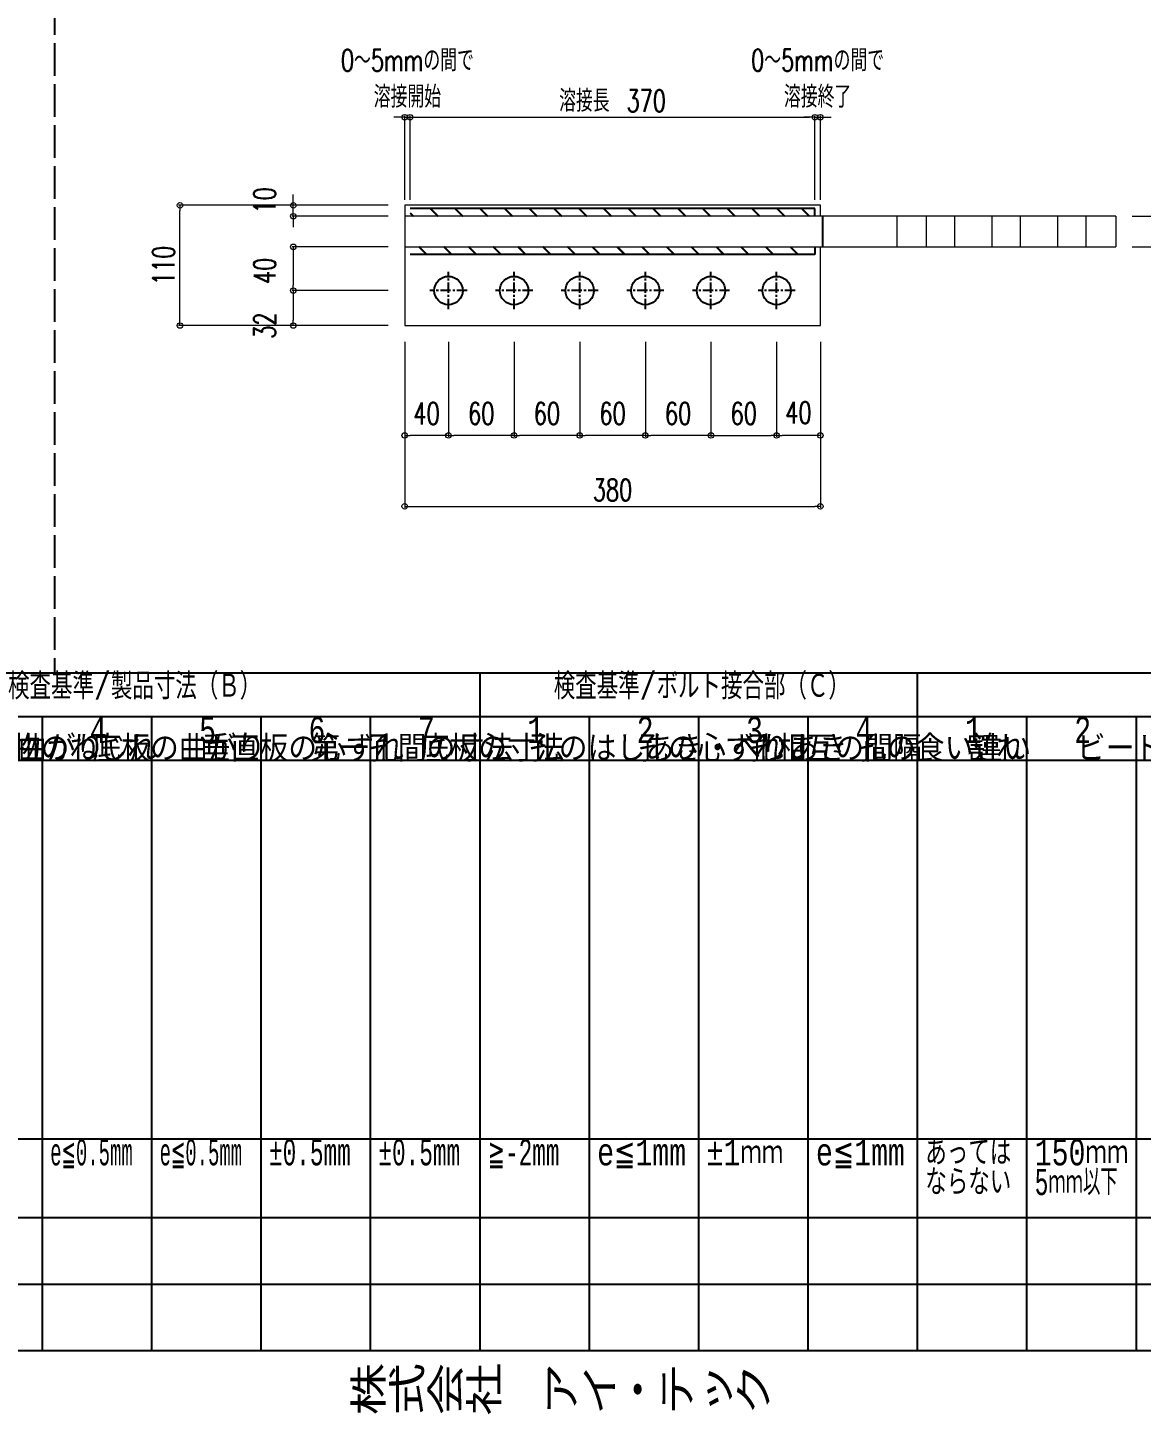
# Model space of a CAD drawing. Header units: millimetres. Extents: x -11384 to 29624, y 0 to 17788.
# Drawn here: x 12456 to 13474, y 2398 to 3666 of the extents above; entities that cross this region are included whole.
import ezdxf
from ezdxf.enums import TextEntityAlignment as Align

# ---------------------------------------------------------------- set-up
doc = ezdxf.new("R2010")
doc.units = ezdxf.units.MM
doc.header["$LTSCALE"] = 5
for name, pattern in [('ACAD_ISO03W100', [30, 12, -18]), ('CENTER1', [10, 6.25, -1.25, 1.25, -1.25]), ('DASHED', [7.5, 6, -1.5])]:
    doc.linetypes.add(name, pattern=pattern)
doc.layers.get('0').update_dxf_attribs({"color": 255})
doc.layers.get('DEFPOINTS').update_dxf_attribs({"color": 255})
for name, color, linetype in [('LAYER6', 7, 'Continuous'), ('寸法', 4, 'Continuous'), ('文字', 7, 'Continuous'), ('溶接', 241, 'Continuous'), ('補助線', 7, 'ACAD_ISO03W100'), ('金物', 142, 'Continuous')]:
    doc.layers.add(name, color=color, linetype=linetype)
doc.styles.add('DLSTANDARD1', font='monotxt.shx', dxfattribs={"width": 0.6, "bigfont": 'extfont'})
doc.styles.add('KANJI', font='simplex.shx', dxfattribs={"width": 0.7, "bigfont": 'extfont2.shx'})
doc.styles.get("Standard").update_dxf_attribs({"font": 'simplex.shx', "width": 0.7, "height": 2.5, "bigfont": '@extfont2.shx'})
doc.styles.add('TATEGAKI', font='txt', dxfattribs={"bigfont": 'bigfont.shx'})
doc.dimstyles.new('一般寸法-小さめ', dxfattribs={"dimscale": 10, "dimtxt": 2, "dimasz": 0.5, "dimexe": 0.125, "dimexo": 1.5, "dimgap": 0.5, "dimtad": 1, "dimtxsty": 'KANJI', "dimblk": 'ORIGIN', "dimcen": 0, "dimclrd": 256, "dimclre": 256, "dimclrt": 256, "dimadec": 0, "dimazin": 0, "dimtfac": 1, "dimtmove": 2, "dimatfit": 2, "dimfxl": 0, "dimtolj": 2, "dimlwd": 5, "dimlwe": 5, "dimarcsym": 0})
pattern_1 = [(135, (10895.325, 405.585), (-11.31371, -11.31371), []), (135, (10895.325, 405.905), (-11.31371, -11.31371), [])]

# ---------------------------------------------------------------- blocks, each defined once
blk = doc.blocks.new('_Origin')
at = {"color": 0, "linetype": 'ByBlock', "lineweight": -2}
blk.add_line((0, 0), (-1, 0), dxfattribs=at)
blk.add_circle((0, 0), 0.5, dxfattribs=at)
blk = doc.blocks.new('*D1063')
at = {"layer": 'DEFPOINTS', "color": 0, "transparency": 16777216}
for p in [(13080.3, 3393.6), (13140.3, 3393.6), (13140.3, 3293.1)]:
    blk.add_point(p, dxfattribs=at)
at = {"layer": '寸法', "lineweight": 5, "transparency": 16777216}
for p, q in [((13080.3, 3378.6), (13080.3, 3291.9)), ((13140.3, 3378.6), (13140.3, 3291.9)), ((13085.3, 3293.1), (13135.3, 3293.1))]:
    blk.add_line(p, q, dxfattribs=at)
at = {"layer": '寸法', "lineweight": 5, "transparency": 16777216, "xscale": 5, "yscale": 5, "zscale": 5, "rotation": 180}
blk.add_blockref('_Origin', (13080.3, 3293.1), dxfattribs=at)
at = {"layer": '寸法', "lineweight": 5, "transparency": 16777216, "xscale": 5, "yscale": 5, "zscale": 5}
blk.add_blockref('_Origin', (13140.3, 3293.1), dxfattribs=at)
at = {"layer": '寸法', "transparency": 16777216, "insert": (13110.3, 3313.1), "char_height": 20, "attachment_point": 5, "style": 'KANJI'}
blk.add_mtext('\\A2;60', dxfattribs=at)
blk = doc.blocks.new('*D1064')
at = {"layer": 'DEFPOINTS', "color": 0, "transparency": 16777216}
for p in [(12840.3, 3393.6), (12900.3, 3393.6), (12840.3, 3293.1)]:
    blk.add_point(p, dxfattribs=at)
at = {"layer": '寸法', "lineweight": 5, "transparency": 16777216}
for p, q in [((12840.3, 3378.6), (12840.3, 3291.9)), ((12900.3, 3378.6), (12900.3, 3291.9)), ((12895.3, 3293.1), (12845.3, 3293.1))]:
    blk.add_line(p, q, dxfattribs=at)
at = {"layer": '寸法', "lineweight": 5, "transparency": 16777216, "xscale": 5, "yscale": 5, "zscale": 5, "rotation": 180}
blk.add_blockref('_Origin', (12840.3, 3293.1), dxfattribs=at)
at = {"layer": '寸法', "lineweight": 5, "transparency": 16777216, "xscale": 5, "yscale": 5, "zscale": 5}
blk.add_blockref('_Origin', (12900.3, 3293.1), dxfattribs=at)
at = {"layer": '寸法', "transparency": 16777216, "insert": (12870.3, 3313.1), "char_height": 20, "attachment_point": 5, "style": 'KANJI'}
blk.add_mtext('\\A2;60', dxfattribs=at)
blk = doc.blocks.new('*D1074')
at = {"layer": 'DEFPOINTS', "color": 0, "transparency": 16777216}
for p in [(12800.3, 3393.6), (13180.3, 3393.6), (13180.3, 3228.2)]:
    blk.add_point(p, dxfattribs=at)
at = {"layer": '寸法', "lineweight": 5, "transparency": 16777216}
for p, q in [((12800.3, 3378.6), (12800.3, 3227)), ((13180.3, 3378.6), (13180.3, 3227)), ((12805.3, 3228.2), (13175.3, 3228.2))]:
    blk.add_line(p, q, dxfattribs=at)
at = {"layer": '寸法', "lineweight": 5, "transparency": 16777216, "xscale": 5, "yscale": 5, "zscale": 5, "rotation": 180}
blk.add_blockref('_Origin', (12800.3, 3228.2), dxfattribs=at)
at = {"layer": '寸法', "lineweight": 5, "transparency": 16777216, "xscale": 5, "yscale": 5, "zscale": 5}
blk.add_blockref('_Origin', (13180.3, 3228.2), dxfattribs=at)
at = {"layer": '寸法', "transparency": 16777216, "insert": (12990.3, 3243.2), "char_height": 20, "attachment_point": 5, "style": 'KANJI'}
blk.add_mtext('\\A2;380', dxfattribs=at)
blk = doc.blocks.new('*D1065')
at = {"layer": 'DEFPOINTS', "color": 0, "transparency": 16777216}
for p in [(13020.3, 3393.6), (13080.3, 3393.6), (13020.3, 3293.1)]:
    blk.add_point(p, dxfattribs=at)
at = {"layer": '寸法', "lineweight": 5, "transparency": 16777216}
for p, q in [((13020.3, 3378.6), (13020.3, 3291.9)), ((13080.3, 3378.6), (13080.3, 3291.9)), ((13075.3, 3293.1), (13025.3, 3293.1))]:
    blk.add_line(p, q, dxfattribs=at)
at = {"layer": '寸法', "lineweight": 5, "transparency": 16777216, "xscale": 5, "yscale": 5, "zscale": 5, "rotation": 180}
blk.add_blockref('_Origin', (13020.3, 3293.1), dxfattribs=at)
at = {"layer": '寸法', "lineweight": 5, "transparency": 16777216, "xscale": 5, "yscale": 5, "zscale": 5}
blk.add_blockref('_Origin', (13080.3, 3293.1), dxfattribs=at)
at = {"layer": '寸法', "transparency": 16777216, "insert": (13050.3, 3313.1), "char_height": 20, "attachment_point": 5, "style": 'KANJI'}
blk.add_mtext('\\A2;60', dxfattribs=at)
blk = doc.blocks.new('*D1066')
at = {"layer": 'DEFPOINTS', "color": 0, "transparency": 16777216}
for p in [(12960.3, 3393.6), (13020.3, 3393.6), (12960.3, 3293.1)]:
    blk.add_point(p, dxfattribs=at)
at = {"layer": '寸法', "lineweight": 5, "transparency": 16777216}
for p, q in [((12960.3, 3378.6), (12960.3, 3291.9)), ((13020.3, 3378.6), (13020.3, 3291.9)), ((13015.3, 3293.1), (12965.3, 3293.1))]:
    blk.add_line(p, q, dxfattribs=at)
at = {"layer": '寸法', "lineweight": 5, "transparency": 16777216, "xscale": 5, "yscale": 5, "zscale": 5, "rotation": 180}
blk.add_blockref('_Origin', (12960.3, 3293.1), dxfattribs=at)
at = {"layer": '寸法', "lineweight": 5, "transparency": 16777216, "xscale": 5, "yscale": 5, "zscale": 5}
blk.add_blockref('_Origin', (13020.3, 3293.1), dxfattribs=at)
at = {"layer": '寸法', "transparency": 16777216, "insert": (12990.3, 3313.1), "char_height": 20, "attachment_point": 5, "style": 'KANJI'}
blk.add_mtext('\\A2;60', dxfattribs=at)
blk = doc.blocks.new('*D1067')
at = {"layer": 'DEFPOINTS', "color": 0, "transparency": 16777216}
for p in [(13450.3, 3493.6), (13616.4, 3493.6), (13450.3, 3465.6)]:
    blk.add_point(p, dxfattribs=at)
at = {"layer": '寸法', "lineweight": 5, "transparency": 16777216}
for p, q in [((13465.3, 3493.6), (13617.7, 3493.6)), ((13616.4, 3470.6), (13616.4, 3488.6)), ((13465.3, 3465.6), (13617.7, 3465.6))]:
    blk.add_line(p, q, dxfattribs=at)
at = {"layer": '寸法', "lineweight": 5, "transparency": 16777216, "xscale": 5, "yscale": 5, "zscale": 5}
for p, rotation in [((13616.4, 3493.6), 90), ((13616.4, 3465.6), 270)]:
    blk.add_blockref('_Origin', p, dxfattribs=dict(at, rotation=rotation))
at = {"layer": '寸法', "transparency": 16777216, "insert": (13591.4, 3432.8), "char_height": 20, "attachment_point": 5, "rotation": 90, "style": 'KANJI'}
blk.add_mtext('\\A2;28', dxfattribs=at)
blk = doc.blocks.new('*D1075')
at = {"layer": 'DEFPOINTS', "color": 0, "transparency": 16777216}
for p in [(12594.9, 3503.6), (12800.3, 3503.6), (12800.3, 3393.6)]:
    blk.add_point(p, dxfattribs=at)
at = {"layer": '寸法', "lineweight": 5, "transparency": 16777216}
for p, q in [((12785.3, 3503.6), (12593.6, 3503.6)), ((12594.9, 3398.6), (12594.9, 3498.6)), ((12785.3, 3393.6), (12593.6, 3393.6))]:
    blk.add_line(p, q, dxfattribs=at)
at = {"layer": '寸法', "lineweight": 5, "transparency": 16777216, "xscale": 5, "yscale": 5, "zscale": 5}
for p, rotation in [((12594.9, 3503.6), 90), ((12594.9, 3393.6), 270)]:
    blk.add_blockref('_Origin', p, dxfattribs=dict(at, rotation=rotation))
at = {"layer": '寸法', "transparency": 16777216, "insert": (12579.9, 3448.6), "char_height": 20, "attachment_point": 5, "rotation": 90, "style": 'KANJI'}
blk.add_mtext('\\A2;110', dxfattribs=at)
blk = doc.blocks.new('*D1068')
at = {"layer": 'DEFPOINTS', "color": 0, "transparency": 16777216}
for p in [(12698.5, 3503.6), (12800.3, 3503.6), (12800.3, 3493.6)]:
    blk.add_point(p, dxfattribs=at)
at = {"layer": '寸法', "lineweight": 5, "transparency": 16777216}
for p, q in [((12698.5, 3508.6), (12698.5, 3513.6)), ((12785.3, 3503.6), (12697.3, 3503.6)), ((12698.5, 3493.6), (12698.5, 3503.6)), ((12785.3, 3493.6), (12697.3, 3493.6)), ((12698.5, 3488.6), (12698.5, 3483.6))]:
    blk.add_line(p, q, dxfattribs=at)
at = {"layer": '寸法', "lineweight": 5, "transparency": 16777216, "xscale": 5, "yscale": 5, "zscale": 5}
for p, rotation in [((12698.5, 3503.6), 270), ((12698.5, 3493.6), 90)]:
    blk.add_blockref('_Origin', p, dxfattribs=dict(at, rotation=rotation))
at = {"layer": '寸法', "transparency": 16777216, "insert": (12672.3, 3508), "char_height": 20, "attachment_point": 5, "rotation": 90, "style": 'KANJI'}
blk.add_mtext('\\A2;10', dxfattribs=at)
blk = doc.blocks.new('*D1069')
at = {"layer": 'DEFPOINTS', "color": 0, "transparency": 16777216}
for p in [(12800.3, 3425.6), (12698.5, 3393.6), (12800.3, 3393.6)]:
    blk.add_point(p, dxfattribs=at)
at = {"layer": '寸法', "lineweight": 5, "transparency": 16777216}
for p, q in [((12785.3, 3425.6), (12697.3, 3425.6)), ((12698.5, 3420.6), (12698.5, 3398.6)), ((12785.3, 3393.6), (12697.3, 3393.6))]:
    blk.add_line(p, q, dxfattribs=at)
at = {"layer": '寸法', "lineweight": 5, "transparency": 16777216, "xscale": 5, "yscale": 5, "zscale": 5}
for p, rotation in [((12698.5, 3425.6), 90), ((12698.5, 3393.6), 270)]:
    blk.add_blockref('_Origin', p, dxfattribs=dict(at, rotation=rotation))
at = {"layer": '寸法', "transparency": 16777216, "insert": (12672.3, 3393.6), "char_height": 20, "attachment_point": 5, "rotation": 90, "style": 'KANJI'}
blk.add_mtext('\\A2;32', dxfattribs=at)
blk = doc.blocks.new('*D1070')
at = {"layer": 'DEFPOINTS', "color": 0, "transparency": 16777216}
for p in [(12900.3, 3393.6), (12960.3, 3393.6), (12900.3, 3293.1)]:
    blk.add_point(p, dxfattribs=at)
at = {"layer": '寸法', "lineweight": 5, "transparency": 16777216}
for p, q in [((12900.3, 3378.6), (12900.3, 3291.9)), ((12960.3, 3378.6), (12960.3, 3291.9)), ((12955.3, 3293.1), (12905.3, 3293.1))]:
    blk.add_line(p, q, dxfattribs=at)
at = {"layer": '寸法', "lineweight": 5, "transparency": 16777216, "xscale": 5, "yscale": 5, "zscale": 5, "rotation": 180}
blk.add_blockref('_Origin', (12900.3, 3293.1), dxfattribs=at)
at = {"layer": '寸法', "lineweight": 5, "transparency": 16777216, "xscale": 5, "yscale": 5, "zscale": 5}
blk.add_blockref('_Origin', (12960.3, 3293.1), dxfattribs=at)
at = {"layer": '寸法', "transparency": 16777216, "insert": (12930.3, 3313.1), "char_height": 20, "attachment_point": 5, "style": 'KANJI'}
blk.add_mtext('\\A2;60', dxfattribs=at)
blk = doc.blocks.new('*D1071')
at = {"layer": 'DEFPOINTS', "color": 0, "transparency": 16777216}
for p in [(12800.3, 3393.6), (12840.3, 3393.6), (12800.3, 3293.1)]:
    blk.add_point(p, dxfattribs=at)
at = {"layer": '寸法', "lineweight": 5, "transparency": 16777216}
for p, q in [((12800.3, 3378.6), (12800.3, 3291.9)), ((12840.3, 3378.6), (12840.3, 3291.9)), ((12835.3, 3293.1), (12805.3, 3293.1))]:
    blk.add_line(p, q, dxfattribs=at)
at = {"layer": '寸法', "lineweight": 5, "transparency": 16777216, "xscale": 5, "yscale": 5, "zscale": 5, "rotation": 180}
blk.add_blockref('_Origin', (12800.3, 3293.1), dxfattribs=at)
at = {"layer": '寸法', "lineweight": 5, "transparency": 16777216, "xscale": 5, "yscale": 5, "zscale": 5}
blk.add_blockref('_Origin', (12840.3, 3293.1), dxfattribs=at)
at = {"layer": '寸法', "transparency": 16777216, "insert": (12820.3, 3313.1), "char_height": 20, "attachment_point": 5, "style": 'KANJI'}
blk.add_mtext('\\A2;40', dxfattribs=at)
blk = doc.blocks.new('*D1072')
at = {"layer": 'DEFPOINTS', "color": 0, "transparency": 16777216}
for p in [(13140.3, 3393.6), (13180.3, 3393.6), (13140.3, 3293.1)]:
    blk.add_point(p, dxfattribs=at)
at = {"layer": '寸法', "lineweight": 5, "transparency": 16777216}
for p, q in [((13140.3, 3378.6), (13140.3, 3291.9)), ((13180.3, 3378.6), (13180.3, 3291.9)), ((13175.3, 3293.1), (13145.3, 3293.1))]:
    blk.add_line(p, q, dxfattribs=at)
at = {"layer": '寸法', "lineweight": 5, "transparency": 16777216, "xscale": 5, "yscale": 5, "zscale": 5, "rotation": 180}
blk.add_blockref('_Origin', (13140.3, 3293.1), dxfattribs=at)
at = {"layer": '寸法', "lineweight": 5, "transparency": 16777216, "xscale": 5, "yscale": 5, "zscale": 5}
blk.add_blockref('_Origin', (13180.3, 3293.1), dxfattribs=at)
at = {"layer": '寸法', "transparency": 16777216, "insert": (13160.3, 3313.9), "char_height": 20, "attachment_point": 5, "style": 'KANJI'}
blk.add_mtext('\\A2;40', dxfattribs=at)
blk = doc.blocks.new('*D1073')
at = {"layer": 'DEFPOINTS', "color": 0, "transparency": 16777216}
for p in [(12800.3, 3465.6), (12698.5, 3425.6), (12800.3, 3425.6)]:
    blk.add_point(p, dxfattribs=at)
at = {"layer": '寸法', "lineweight": 5, "transparency": 16777216}
for p, q in [((12785.3, 3465.6), (12697.3, 3465.6)), ((12698.5, 3460.6), (12698.5, 3430.6)), ((12785.3, 3425.6), (12697.3, 3425.6))]:
    blk.add_line(p, q, dxfattribs=at)
at = {"layer": '寸法', "lineweight": 5, "transparency": 16777216, "xscale": 5, "yscale": 5, "zscale": 5}
for p, rotation in [((12698.5, 3465.6), 90), ((12698.5, 3425.6), 270)]:
    blk.add_blockref('_Origin', p, dxfattribs=dict(at, rotation=rotation))
at = {"layer": '寸法', "transparency": 16777216, "insert": (12672.3, 3443.6), "char_height": 20, "attachment_point": 5, "rotation": 90, "style": 'KANJI'}
blk.add_mtext('\\A2;40', dxfattribs=at)
blk = doc.blocks.new('*D1092')
at = {"layer": 'DEFPOINTS', "color": 0, "linetype": 'Continuous', "transparency": 16777216}
for p in [(12805.3, 3584.1), (12800.3, 3493.6), (12805.3, 3493.6)]:
    blk.add_point(p, dxfattribs=at)
at = {"layer": '寸法', "linetype": 'Continuous', "lineweight": 5, "transparency": 16777216}
for p, q in [((12795.3, 3584.1), (12790.3, 3584.1)), ((12800.3, 3508.6), (12800.3, 3585.3)), ((12800.3, 3584.1), (12805.3, 3584.1)), ((12805.3, 3508.6), (12805.3, 3585.3)), ((12810.3, 3584.1), (12815.3, 3584.1))]:
    blk.add_line(p, q, dxfattribs=at)
at = {"layer": '寸法', "linetype": 'Continuous', "lineweight": 5, "transparency": 16777216, "xscale": 5, "yscale": 5, "zscale": 5}
blk.add_blockref('_Origin', (12800.3, 3584.1), dxfattribs=at)
at = {"layer": '寸法', "linetype": 'Continuous', "lineweight": 5, "transparency": 16777216, "xscale": 5, "yscale": 5, "zscale": 5, "rotation": 180}
blk.add_blockref('_Origin', (12805.3, 3584.1), dxfattribs=at)
at = {"layer": '寸法', "linetype": 'Continuous', "transparency": 16777216, "insert": (12802.8, 3619.5), "char_height": 20, "attachment_point": 5, "style": 'KANJI'}
blk.add_mtext('\\A2;0～5mmの間で\\P溶接開始', dxfattribs=at)
blk = doc.blocks.new('*D1093')
at = {"layer": 'DEFPOINTS', "color": 0, "linetype": 'Continuous', "transparency": 16777216}
for p in [(13175.3, 3584.1), (12805.3, 3493.6), (13175.3, 3493.6)]:
    blk.add_point(p, dxfattribs=at)
at = {"layer": '寸法', "linetype": 'Continuous', "lineweight": 5, "transparency": 16777216}
for p, q in [((12805.3, 3508.6), (12805.3, 3585.3)), ((12810.3, 3584.1), (13170.3, 3584.1)), ((13175.3, 3508.6), (13175.3, 3585.3))]:
    blk.add_line(p, q, dxfattribs=at)
at = {"layer": '寸法', "linetype": 'Continuous', "lineweight": 5, "transparency": 16777216, "xscale": 5, "yscale": 5, "zscale": 5, "rotation": 180}
blk.add_blockref('_Origin', (12805.3, 3584.1), dxfattribs=at)
at = {"layer": '寸法', "linetype": 'Continuous', "lineweight": 5, "transparency": 16777216, "xscale": 5, "yscale": 5, "zscale": 5}
blk.add_blockref('_Origin', (13175.3, 3584.1), dxfattribs=at)
at = {"layer": '寸法', "linetype": 'Continuous', "transparency": 16777216, "insert": (12990.3, 3599.1), "char_height": 20, "attachment_point": 5, "style": 'KANJI'}
blk.add_mtext('\\A2;溶接長\u3000370', dxfattribs=at)
blk = doc.blocks.new('*D1094')
at = {"layer": 'DEFPOINTS', "color": 0, "linetype": 'Continuous', "transparency": 16777216}
for p in [(13180.3, 3584.1), (13175.3, 3493.6), (13180.3, 3493.6)]:
    blk.add_point(p, dxfattribs=at)
at = {"layer": '寸法', "linetype": 'Continuous', "lineweight": 5, "transparency": 16777216}
for p, q in [((13170.3, 3584.1), (13165.3, 3584.1)), ((13175.3, 3508.6), (13175.3, 3585.3)), ((13175.3, 3584.1), (13180.3, 3584.1)), ((13180.3, 3508.6), (13180.3, 3585.3)), ((13185.3, 3584.1), (13190.3, 3584.1))]:
    blk.add_line(p, q, dxfattribs=at)
at = {"layer": '寸法', "linetype": 'Continuous', "lineweight": 5, "transparency": 16777216, "xscale": 5, "yscale": 5, "zscale": 5}
blk.add_blockref('_Origin', (13175.3, 3584.1), dxfattribs=at)
at = {"layer": '寸法', "linetype": 'Continuous', "lineweight": 5, "transparency": 16777216, "xscale": 5, "yscale": 5, "zscale": 5, "rotation": 180}
blk.add_blockref('_Origin', (13180.3, 3584.1), dxfattribs=at)
at = {"layer": '寸法', "linetype": 'Continuous', "transparency": 16777216, "insert": (13177.8, 3619.5), "char_height": 20, "attachment_point": 5, "style": 'KANJI'}
blk.add_mtext('\\A2;0～5mmの間で\\P溶接終了', dxfattribs=at)

msp = doc.modelspace()

# ---------------------------------------------------------------- hatches: boundary and pattern name
at = {"layer": '溶接', "ltscale": 6}
h = msp.add_hatch(dxfattribs=at)
h.set_pattern_fill('JIS_LC_20', color=256, scale=0.8, angle=90)
h.set_pattern_definition(pattern_1)
h.paths.add_polyline_path([(12983.325, 3493.585), (12805.325, 3493.585), (12805.325, 3500.585), (12983.325, 3500.585)])
h.paths.add_polyline_path([(13166.325, 3493.585), (12983.325, 3493.585), (12983.325, 3500.585), (13166.325, 3500.585)])
h.paths.add_polyline_path([(13175.325, 3493.585), (13166.325, 3493.585), (13166.325, 3499.585), (13175.325, 3499.585)])
h = msp.add_hatch(dxfattribs=at)
h.set_pattern_fill('JIS_LC_20', color=256, scale=0.8, angle=90)
h.set_pattern_definition(pattern_1)
h.paths.add_polyline_path([(12983.325, 3465.585), (12805.325, 3465.585), (12805.325, 3458.585), (12983.325, 3458.585)])
h.paths.add_polyline_path([(13166.325, 3465.585), (12983.325, 3465.585), (12983.325, 3458.585), (13166.325, 3458.585)])
h.paths.add_polyline_path([(13175.325, 3465.585), (13166.325, 3465.585), (13166.325, 3459.585), (13175.325, 3459.585)])

# ---------------------------------------------------------------- linework, layer by layer
at = {"linetype": 'DASHED', "lineweight": -3}
msp.add_line((12480.082, 4552), (12480.082, 3076), dxfattribs=at)
at = {"linetype": 'Continuous', "lineweight": -3}
for p, q in [((11269.183, 3076), (14473.183, 3076)), ((11269.183, 3036), (14473.183, 3036)), ((11269.183, 2996), (14169.183, 2996)), ((11269.183, 2649.709), (14169.183, 2649.709)), ((11269.183, 2577.936), (14169.183, 2577.936)), ((11269.183, 2516.968), (14169.183, 2516.968))]:
    msp.add_line(p, q, dxfattribs=at)
msp.add_lwpolyline([(11269.183, 4672), (14473.183, 4672), (14473.183, 2456), (11269.183, 2456)], close=True, dxfattribs=at)
at = {"layer": '寸法', "linetype": 'CENTER1', "ltscale": 0.3}
for p, q in [((12840.325, 3408.585), (12840.325, 3442.585)), ((12900.325, 3408.585), (12900.325, 3442.585)), ((12960.325, 3408.585), (12960.325, 3442.585)), ((13020.325, 3408.585), (13020.325, 3442.585)), ((13080.325, 3408.585), (13080.325, 3442.585)), ((13140.325, 3408.585), (13140.325, 3442.585)), ((12857.325, 3425.585), (12823.325, 3425.585)), ((12917.325, 3425.585), (12883.325, 3425.585)), ((12977.325, 3425.585), (12943.325, 3425.585)), ((13037.325, 3425.585), (13003.325, 3425.585)), ((13097.325, 3425.585), (13063.325, 3425.585)), ((13157.325, 3425.585), (13123.325, 3425.585))]:
    msp.add_line(p, q, dxfattribs=at)
at = {"layer": '寸法', "linetype": 'Continuous'}
for p, q in [((12869.183, 2456), (12869.183, 3076)), ((13269.183, 2456), (13269.183, 3076)), ((12469.183, 2456), (12469.183, 3036)), ((12569.183, 2456), (12569.183, 3036)), ((12669.183, 2456), (12669.183, 3036)), ((12769.183, 2456), (12769.183, 3036)), ((12969.183, 2456), (12969.183, 3036)), ((13069.183, 2456), (13069.183, 3036)), ((13169.183, 2456), (13169.183, 3036)), ((13369.183, 2456), (13369.183, 3036)), ((13469.183, 2456), (13469.183, 3036))]:
    msp.add_line(p, q, dxfattribs=at)
at = {"layer": '溶接'}
for p, q in [((13175.325, 3500.585), (12805.325, 3500.585)), ((13175.325, 3493.585), (13175.325, 3500.585)), ((13175.325, 3465.585), (13175.325, 3458.585)), ((13175.325, 3458.585), (12805.325, 3458.585))]:
    msp.add_line(p, q, dxfattribs=at)
at = {"layer": '補助線', "lineweight": 18}
for p, q in [((13277.325, 3465.585), (13277.325, 3493.585)), ((13303.325, 3465.585), (13303.325, 3493.585)), ((13337.325, 3465.585), (13337.325, 3493.585)), ((13363.325, 3465.585), (13363.325, 3493.585)), ((13397.325, 3465.585), (13397.325, 3493.585)), ((13423.325, 3465.585), (13423.325, 3493.585))]:
    msp.add_line(p, q, dxfattribs=at)
at = {"layer": '金物', "lineweight": 18}
for p, q in [((12800.325, 3503.585), (12800.325, 3393.585)), ((13180.325, 3503.585), (12800.325, 3503.585)), ((13180.325, 3493.585), (13180.325, 3503.585)), ((13450.325, 3493.585), (12800.325, 3493.585)), ((13250.325, 3493.585), (13250.325, 3465.585)), ((13450.325, 3493.585), (13450.325, 3465.585)), ((12800.325, 3465.585), (13450.325, 3465.585)), ((13180.325, 3393.585), (13180.325, 3465.585)), ((12800.325, 3393.585), (13180.325, 3393.585))]:
    msp.add_line(p, q, dxfattribs=at)
at = {"layer": '金物', "ltscale": 2}
msp.add_line((13182.325, 3493.585), (13182.325, 3465.585), dxfattribs=at)
at = {"layer": '金物', "ltscale": 2.5}
for centre in [(12840.325, 3425.585), (12900.325, 3425.585), (12960.325, 3425.585), (13020.325, 3425.585), (13080.325, 3425.585), (13140.325, 3425.585)]:
    msp.add_circle(centre, 13, dxfattribs=at)

# ---------------------------------------------------------------- texts
at = {"layer": 'LAYER6', "color": 0, "linetype": 'Continuous', "lineweight": -3, "width": 0.8}
msp.add_text('株式会社\u3000アイ・テック', height=40, dxfattribs=at).set_placement((12749.275, 2398.755))
at = {"layer": '文字', "color": 0, "linetype": 'Continuous', "ltscale": 6, "style": 'DLSTANDARD1'}
for s, width, p in [('検査基準/製品寸法（Ｂ）', 0.74375, (12437.745, 3044.574)), ('検査基準/ボルト接合部（Ｃ）', 0.74375, (12936.573, 3044.574)), ('4', 0.74375, (12512.39, 3004.574)), ('5', 0.74375, (12612.39, 3004.574)), ('6', 0.74375, (12712.39, 3004.574)), ('7', 0.74375, (12812.39, 3004.574)), ('1', 0.74375, (12912.39, 3004.574)), ('2', 0.74375, (13012.39, 3004.574)), ('3', 0.74375, (13112.39, 3004.574)), ('4', 0.74375, (13212.39, 3004.574)), ('1', 0.74375, (13312.39, 3004.574)), ('2', 0.74375, (13412.39, 3004.574)), ('あっては', 0.74375, (13276.277, 2618.284)), ('e≦0.5mm', 0.5, (12476.277, 2618.284)), ('e≦0.5mm', 0.5, (12576.277, 2618.284)), ('±0.5mm', 0.6, (12676.277, 2618.284)), ('±0.5mm', 0.6, (12776.277, 2618.284)), ('≧-2mm', 0.6, (12876.277, 2618.284)), ('e≦1mm', 0.74375, (12976.277, 2618.284)), ('±1ｍｍ', 0.74375, (13076.277, 2618.284)), ('e≦1mm', 0.74375, (13176.277, 2618.284)), ('150ｍｍ', 0.74375, (13376.277, 2618.284)), ('ならない', 0.74375, (13276.277, 2591.08)), ('5ｍｍ以下', 0.6, (13376.277, 2591.08))]:
    msp.add_text(s, height=24, dxfattribs=dict(at, width=width)).set_placement(p, align=Align.BOTTOM_LEFT)
at = {"layer": '文字', "color": 0, "linetype": 'Continuous', "ltscale": 6, "style": 'TATEGAKI'}
for s, p in [('垂直板平面曲がり', (12314.659, 2987.673)), ('金物のねじれ', (12414.659, 2987.673)), ('底板の曲がり', (12514.659, 2987.673)), ('垂直板の心ずれ', (12614.659, 2987.673)), ('第一孔間の寸法', (12714.659, 2987.673)), ('底板の寸法', (12814.659, 2987.673)), ('孔のはしあき・へりあき', (12914.659, 2987.673)), ('孔の心ずれ', (13014.659, 2987.673)), ('孔相互の間隔', (13114.659, 2987.673)), ('孔の食い違い', (13214.659, 2987.673)), ('割れ', (13314.659, 2987.673)), ('ビード表面の不整', (13414.659, 2987.673))]:
    msp.add_text(s, height=24, dxfattribs=at).set_placement(p, align=Align.BOTTOM_LEFT)

# ---------------------------------------------------------------- dimensions: what is measured, and where the dimension line sits
at = {"layer": '寸法', "linetype": 'Continuous'}
for base, p1, p2, text, picture, middle in [((12805.325, 3584.064), (12800.325, 3493.585), (12805.325, 3493.585), '0～<>mmの間で\\P溶接開始', '*D1092', (12802.825, 3619.481)), ((13180.325, 3584.064), (13175.325, 3493.585), (13180.325, 3493.585), '0～<>mmの間で\\P溶接終了', '*D1094', (13177.825, 3619.481)), ((13175.325, 3584.064), (12805.325, 3493.585), (13175.325, 3493.585), '溶接長\u3000<>', '*D1093', (12990.325, 3599.064))]:
    dim = msp.add_linear_dim(base=base, p1=p1, p2=p2, text=text, dimstyle='一般寸法-小さめ', dxfattribs=at)
    dim.commit()
    dim.dimension.update_dxf_attribs({"geometry": picture, "text_midpoint": middle})
at = {"layer": '寸法'}
for base, p1, p2, angle, picture, middle in [((12698.517, 3503.585), (12800.325, 3493.585), (12800.325, 3503.585), 270, '*D1068', (12672.267, 3508.042)), ((13616.445, 3493.585), (13450.325, 3465.585), (13450.325, 3493.585), 270, '*D1067', (13591.445, 3432.76)), ((12698.517, 3425.585), (12800.325, 3465.585), (12800.325, 3425.585), 90, '*D1073', (12672.267, 3443.585)), ((12698.517, 3393.585), (12800.325, 3425.585), (12800.325, 3393.585), 90, '*D1069', (12672.267, 3393.585))]:
    dim = msp.add_linear_dim(base=base, p1=p1, p2=p2, angle=angle, dimstyle='一般寸法-小さめ', dxfattribs=at)
    dim.commit()
    dim.dimension.update_dxf_attribs({"geometry": picture, "text_midpoint": middle, "dimtype": 160})
dim = msp.add_linear_dim(base=(12594.898, 3503.585), p1=(12800.325, 3393.585), p2=(12800.325, 3503.585), angle=270, dimstyle='一般寸法-小さめ', dxfattribs=at)
dim.commit()
dim.dimension.update_dxf_attribs({"geometry": '*D1075', "text_midpoint": (12579.898, 3448.585)})
dim = msp.add_linear_dim(base=(13180.325, 3228.228), p1=(12800.325, 3393.585), p2=(13180.325, 3393.585), dimstyle='一般寸法-小さめ', dxfattribs=at)
dim.commit()
dim.dimension.update_dxf_attribs({"geometry": '*D1074', "text_midpoint": (12990.325, 3243.228)})
for base, p1, p2, picture, middle in [((12800.325, 3293.105), (12840.325, 3393.585), (12800.325, 3393.585), '*D1071', (12820.325, 3313.105)), ((12840.325, 3293.105), (12900.325, 3393.585), (12840.325, 3393.585), '*D1064', (12870.325, 3313.105)), ((12900.325, 3293.105), (12960.325, 3393.585), (12900.325, 3393.585), '*D1070', (12930.325, 3313.105)), ((12960.325, 3293.105), (13020.325, 3393.585), (12960.325, 3393.585), '*D1066', (12990.325, 3313.105)), ((13020.325, 3293.105), (13080.325, 3393.585), (13020.325, 3393.585), '*D1065', (13050.325, 3313.105)), ((13140.325, 3293.105), (13080.325, 3393.585), (13140.325, 3393.585), '*D1063', (13110.325, 3313.105)), ((13140.325, 3293.105), (13180.325, 3393.585), (13140.325, 3393.585), '*D1072', (13160.325, 3313.867))]:
    dim = msp.add_linear_dim(base=base, p1=p1, p2=p2, dimstyle='一般寸法-小さめ', dxfattribs=at)
    dim.commit()
    dim.dimension.update_dxf_attribs({"geometry": picture, "text_midpoint": middle, "dimtype": 160})

doc.saveas('drawing.dxf')
